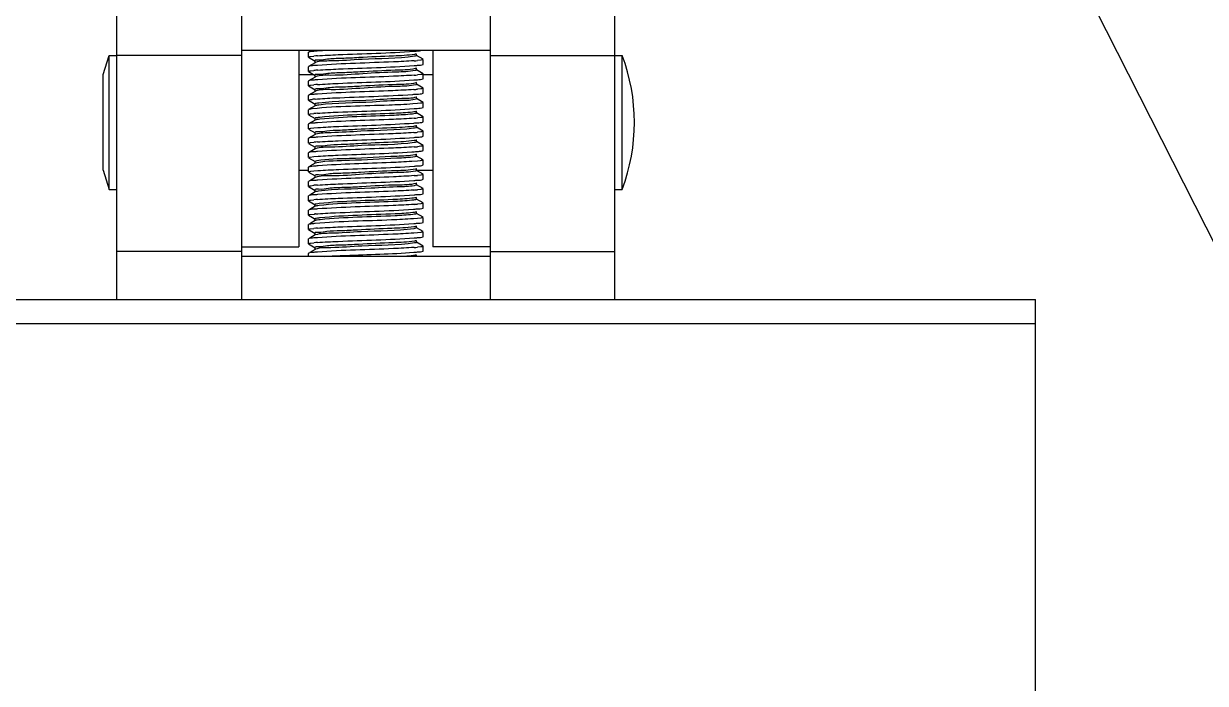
# Model space of a CAD drawing. Extents: x 1680110 to 2699828, y 269661 to 891349.
# Drawn here: x 2394258 to 2394820, y 722673 to 722987 of the extents above; entities that cross this region are included whole.
import ezdxf

# ---------------------------------------------------------------- set-up
doc = ezdxf.new("R2010")
doc.units = 0
doc.header["$LTSCALE"] = 1000
doc.header["$MEASUREMENT"] = 0
doc.layers.add('02___PRT_ALL_AXES', color=7, linetype='Continuous')

msp = doc.modelspace()

# ---------------------------------------------------------------- linework, layer by layer
at = {"color": 7, "linetype": 'Continuous'}
for p, q in [((2394302.23, 722855.78), (2394302.23, 722994.66)), ((2394361.42, 722994.66), (2394361.42, 722855.78)), ((2394479.81, 722994.66), (2394479.81, 722855.78)), ((2394539, 722994.66), (2394539, 722855.78)), ((2394479.81, 722974.17), (2394361.42, 722974.17)), ((2394388.74, 722974.17), (2394388.74, 722880.82)), ((2394393.36, 722973.41), (2394393.29, 722973.34)), ((2394393.29, 722971.06), (2394393.29, 722973.34)), ((2394394.66, 722974.17), (2394393.93, 722973.75)), ((2394452.49, 722974.17), (2394452.49, 722880.82)), ((2394361.42, 722971.89), (2394302.23, 722971.89)), ((2394393.36, 722970.99), (2394396.52, 722969.16)), ((2394396.52, 722968.41), (2394393.36, 722966.58)), ((2394394.38, 722971.37), (2394395.98, 722971.55)), ((2394396.45, 722969.24), (2394396.45, 722968.33)), ((2394396.61, 722968.46), (2394396.52, 722968.41)), ((2394447.87, 722970), (2394444.7, 722971.83)), ((2394444.78, 722971.74), (2394444.78, 722972.66)), ((2394446.83, 722969.61), (2394445.24, 722969.44)), ((2394447.93, 722967.65), (2394447.93, 722969.92)), ((2394479.81, 722971.89), (2394539, 722971.89)), ((2394393.36, 722966.58), (2394393.29, 722966.51)), ((2394393.29, 722964.23), (2394393.29, 722966.51)), ((2394393.36, 722964.16), (2394396.52, 722962.33)), ((2394394.43, 722964.55), (2394395.97, 722964.72)), ((2394396.45, 722962.41), (2394396.45, 722961.5)), ((2394444.7, 722965.74), (2394444.17, 722965.58)), ((2394447.87, 722963.17), (2394444.7, 722965)), ((2394444.78, 722964.91), (2394444.78, 722965.83)), ((2394446.83, 722962.78), (2394445.24, 722962.61)), ((2394447.87, 722967.57), (2394447.93, 722967.65)), ((2394447.93, 722960.82), (2394447.93, 722963.09)), ((2394393.36, 722959.75), (2394393.29, 722959.68)), ((2394393.29, 722957.4), (2394393.29, 722959.68)), ((2394396.52, 722961.58), (2394393.36, 722959.75)), ((2394393.36, 722957.33), (2394396.52, 722955.5)), ((2394394.39, 722957.71), (2394395.98, 722957.89)), ((2394396.61, 722961.63), (2394396.52, 722961.58)), ((2394444.7, 722958.91), (2394444.41, 722958.8)), ((2394447.87, 722956.34), (2394444.7, 722958.17)), ((2394444.78, 722958.08), (2394444.78, 722959)), ((2394447.87, 722960.74), (2394447.93, 722960.82)), ((2394393.36, 722952.92), (2394393.29, 722952.85)), ((2394393.29, 722950.57), (2394393.29, 722952.85)), ((2394396.52, 722954.75), (2394393.36, 722952.92)), ((2394396.45, 722955.58), (2394396.45, 722954.67)), ((2394396.59, 722954.79), (2394396.52, 722954.75)), ((2394444.7, 722952.08), (2394444.59, 722952.03)), ((2394447.87, 722949.51), (2394444.7, 722951.34)), ((2394444.78, 722951.26), (2394444.78, 722952.17)), ((2394446.8, 722955.95), (2394445.25, 722955.78)), ((2394447.87, 722953.91), (2394447.93, 722953.99)), ((2394447.93, 722953.99), (2394447.93, 722956.26)), ((2394393.29, 722943.74), (2394393.29, 722946.02)), ((2394393.36, 722946.09), (2394393.35, 722946.09)), ((2394393.36, 722950.5), (2394396.52, 722948.67)), ((2394396.52, 722947.92), (2394393.36, 722946.09)), ((2394396.5, 722948.82), (2394396.45, 722948.75)), ((2394396.45, 722948.75), (2394396.45, 722947.84)), ((2394445.28, 722948.95), (2394442.95, 722948.77)), ((2394444.78, 722944.43), (2394444.78, 722945.34)), ((2394446.67, 722949.1), (2394445.28, 722948.95)), ((2394447.87, 722947.08), (2394447.93, 722947.16)), ((2394447.93, 722947.16), (2394447.93, 722949.43)), ((2394393.36, 722943.67), (2394396.52, 722941.84)), ((2394396.52, 722941.09), (2394393.36, 722939.26)), ((2394394.39, 722944.05), (2394395.98, 722944.23)), ((2394396.45, 722941.92), (2394396.45, 722941.01)), ((2394396.6, 722941.13), (2394396.52, 722941.09)), ((2394447.87, 722942.68), (2394444.7, 722944.51)), ((2394446.85, 722942.3), (2394445.24, 722942.12)), ((2394447.87, 722940.25), (2394447.93, 722940.33)), ((2394447.93, 722940.33), (2394447.93, 722942.6)), ((2394393.36, 722939.26), (2394393.29, 722939.19)), ((2394393.29, 722936.91), (2394393.29, 722939.19)), ((2394393.36, 722936.84), (2394396.52, 722935.01)), ((2394396.52, 722934.26), (2394393.36, 722932.43)), ((2394394.44, 722937.23), (2394395.96, 722937.4)), ((2394395.96, 722937.4), (2394397.84, 722937.55)), ((2394396.45, 722935.09), (2394396.45, 722934.18)), ((2394396.72, 722934.34), (2394396.52, 722934.26)), ((2394447.87, 722935.85), (2394444.7, 722937.68)), ((2394444.78, 722937.6), (2394444.78, 722938.51)), ((2394446.8, 722935.46), (2394445.26, 722935.29)), ((2394447.93, 722933.5), (2394447.93, 722935.77)), ((2394393.36, 722932.43), (2394393.29, 722932.36)), ((2394393.29, 722930.08), (2394393.29, 722932.36)), ((2394393.36, 722930.01), (2394396.52, 722928.18)), ((2394394.39, 722930.39), (2394395.98, 722930.57)), ((2394447.87, 722929.02), (2394444.7, 722930.85)), ((2394444.78, 722930.77), (2394444.78, 722931.68)), ((2394446.84, 722928.64), (2394445.24, 722928.46)), ((2394447.87, 722933.42), (2394447.93, 722933.5)), ((2394447.93, 722926.67), (2394447.93, 722928.94)), ((2394393.36, 722925.6), (2394393.29, 722925.53)), ((2394393.29, 722923.25), (2394393.29, 722925.53)), ((2394396.52, 722927.43), (2394393.36, 722925.6)), ((2394393.36, 722923.18), (2394396.52, 722921.35)), ((2394393.74, 722923.45), (2394394.23, 722923.54)), ((2394394.23, 722923.54), (2394395.9, 722923.73)), ((2394395.9, 722923.73), (2394397.91, 722923.89)), ((2394396.45, 722928.26), (2394396.45, 722927.35)), ((2394396.64, 722927.49), (2394396.52, 722927.43)), ((2394447.87, 722922.19), (2394444.7, 722924.02)), ((2394444.78, 722923.94), (2394444.78, 722924.85)), ((2394447.87, 722926.59), (2394447.93, 722926.67)), ((2394393.36, 722918.77), (2394393.29, 722918.7)), ((2394393.29, 722916.42), (2394393.29, 722918.7)), ((2394396.52, 722920.6), (2394393.93, 722919.11)), ((2394397.28, 722921.72), (2394396.45, 722921.43)), ((2394396.45, 722921.43), (2394396.45, 722920.52)), ((2394396.6, 722920.64), (2394396.52, 722920.6)), ((2394397.28, 722920.81), (2394396.63, 722920.65)), ((2394445.29, 722921.63), (2394442.48, 722921.41)), ((2394444.7, 722917.93), (2394444.27, 722917.79)), ((2394447.87, 722915.36), (2394444.7, 722917.19)), ((2394444.78, 722917.11), (2394444.78, 722918.02)), ((2394446.57, 722921.77), (2394445.29, 722921.63)), ((2394447.87, 722919.76), (2394447.93, 722919.84)), ((2394447.93, 722919.84), (2394447.93, 722922.11)), ((2394393.36, 722911.94), (2394393.29, 722911.87)), ((2394393.29, 722909.59), (2394393.29, 722911.87)), ((2394393.36, 722916.35), (2394396.52, 722914.52)), ((2394396.52, 722913.77), (2394393.93, 722912.28)), ((2394394.44, 722916.74), (2394395.97, 722916.91)), ((2394395.97, 722916.91), (2394397.8, 722917.06)), ((2394396.45, 722914.6), (2394396.45, 722913.69)), ((2394396.6, 722913.81), (2394396.52, 722913.77)), ((2394446.84, 722914.97), (2394445.24, 722914.8)), ((2394447.87, 722912.93), (2394447.93, 722913.01)), ((2394447.93, 722913.01), (2394447.93, 722915.28)), ((2394393.36, 722909.52), (2394396.52, 722907.69)), ((2394396.52, 722906.94), (2394393.93, 722905.45)), ((2394394.4, 722909.9), (2394395.98, 722910.08)), ((2394396.45, 722907.77), (2394396.45, 722906.86)), ((2394396.58, 722906.97), (2394396.52, 722906.94)), ((2394444.7, 722911.1), (2394444.49, 722911.02)), ((2394447.87, 722908.53), (2394444.7, 722910.36)), ((2394444.78, 722910.28), (2394444.78, 722911.19)), ((2394446.8, 722908.14), (2394445.25, 722907.97)), ((2394447.87, 722906.1), (2394447.93, 722906.18)), ((2394447.93, 722906.18), (2394447.93, 722908.45)), ((2394393.36, 722905.11), (2394393.29, 722905.04)), ((2394393.29, 722902.76), (2394393.29, 722905.04)), ((2394393.36, 722902.69), (2394396.52, 722900.86)), ((2394394.39, 722903.07), (2394395.98, 722903.25)), ((2394396.45, 722900.94), (2394396.45, 722900.03)), ((2394447.87, 722901.7), (2394444.7, 722903.53)), ((2394444.78, 722903.45), (2394444.78, 722904.36)), ((2394446.84, 722901.32), (2394445.25, 722901.14)), ((2394447.93, 722899.35), (2394447.93, 722901.62)), ((2394393.36, 722898.28), (2394393.29, 722898.21)), ((2394393.29, 722895.93), (2394393.29, 722898.21)), ((2394393.36, 722895.86), (2394395.21, 722894.79)), ((2394396.52, 722900.11), (2394393.93, 722898.62)), ((2394394.02, 722896.18), (2394396.16, 722896.43)), ((2394395.21, 722894.79), (2394396.52, 722894.03)), ((2394447.87, 722894.87), (2394444.7, 722896.7)), ((2394444.78, 722896.62), (2394444.78, 722897.53)), ((2394447.87, 722899.27), (2394447.93, 722899.35)), ((2394447.93, 722892.52), (2394447.93, 722894.79)), ((2394393.36, 722891.45), (2394393.29, 722891.38)), ((2394393.29, 722889.1), (2394393.29, 722891.38)), ((2394393.36, 722889.03), (2394396.52, 722887.2)), ((2394396.52, 722893.28), (2394393.93, 722891.79)), ((2394394.39, 722889.41), (2394395.98, 722889.59)), ((2394396.45, 722894.11), (2394396.45, 722893.2)), ((2394396.66, 722893.35), (2394396.52, 722893.28)), ((2394445.26, 722894.31), (2394443.27, 722894.15)), ((2394444.78, 722889.79), (2394443.45, 722889.42)), ((2394447.87, 722888.04), (2394444.7, 722889.87)), ((2394444.78, 722889.79), (2394444.78, 722890.7)), ((2394446.74, 722894.47), (2394445.26, 722894.31)), ((2394447.87, 722892.44), (2394447.93, 722892.52)), ((2394393.36, 722884.62), (2394393.29, 722884.55)), ((2394393.29, 722882.27), (2394393.29, 722884.55)), ((2394396.52, 722886.45), (2394393.93, 722884.96)), ((2394396.45, 722887.28), (2394396.45, 722886.37)), ((2394396.68, 722886.52), (2394396.52, 722886.45)), ((2394445.26, 722887.48), (2394443.42, 722887.33)), ((2394444.78, 722882.96), (2394444.78, 722883.87)), ((2394446.79, 722887.65), (2394445.26, 722887.48)), ((2394447.87, 722885.61), (2394447.93, 722885.69)), ((2394447.93, 722885.69), (2394447.93, 722887.96)), ((2394361.42, 722878.55), (2394302.23, 722878.55)), ((2394361.42, 722880.82), (2394388.74, 722880.82)), ((2394393.36, 722877.79), (2394393.29, 722877.72)), ((2394393.36, 722882.2), (2394396.52, 722880.37)), ((2394396.52, 722879.62), (2394393.93, 722878.13)), ((2394394.39, 722882.58), (2394395.98, 722882.76)), ((2394396.45, 722880.45), (2394396.45, 722879.54)), ((2394396.62, 722879.67), (2394396.52, 722879.62)), ((2394447.87, 722881.21), (2394444.7, 722883.04)), ((2394446.84, 722880.83), (2394445.24, 722880.65)), ((2394447.87, 722878.78), (2394447.93, 722878.86)), ((2394447.93, 722878.86), (2394447.93, 722881.13)), ((2394479.81, 722880.82), (2394452.49, 722880.82)), ((2394479.81, 722878.55), (2394539, 722878.55)), ((2394479.81, 722876.27), (2394361.42, 722876.27)), ((2394393.29, 722876.27), (2394393.29, 722877.72)), ((2394444.78, 722876.13), (2394444.78, 722877.04)), ((2392007.36, 722855.78), (2394739.34, 722855.78)), ((2394739.34, 722650.88), (2394739.34, 722855.78)), ((2392007.36, 722844.4), (2394739.34, 722844.4))]:
    msp.add_line(p, q, dxfattribs=at)
at = {"color": 4, "extrusion": (0.891649, 0.452728, 0), "elevation": 2462611.09}
msp.add_lwpolyline([(-439474.61, 0), (-439870.27, 0)], dxfattribs=at)
at = {"color": 7, "linetype": 'Continuous'}
msp.add_lwpolyline([(2394393.29, 722950.57), (2394393.31, 722950.61), (2394393.35, 722950.64)], dxfattribs=at)
for centre, radius, start, end in [((2394412.38, 722770.15), 204.34, 93.238, 94.1613), ((2394404.19, 722881.17), 90.75, 94.1727, 95.1894), ((2394397.04, 722967.35), 1.19, 109.3601, 111.1487), ((2394437.02, 723060.01), 90.95, 274.1682, 275.188), ((2394404.44, 722871.41), 93.69, 94.0881, 95.1847), ((2394437.01, 723053.31), 91.08, 274.1643, 275.1879), ((2394404.22, 722867.09), 91.17, 94.1613, 95.1879), ((2394400.43, 722902.44), 48.82, 95.0988, 96.2257), ((2394402.78, 722876.86), 74.5, 94.8031, 95.1477), ((2394436.81, 723048.83), 93.44, 274.0951, 275.1853), ((2394404.21, 722853.6), 91, 94.1674, 95.1877), ((2394437.09, 723031.92), 90.17, 274.192, 275.1887), ((2394397.37, 722932.18), 2.26, 105.5859, 106.8193), ((2394436.78, 723028.64), 93.73, 274.0851, 275.1865), ((2394404.18, 722840.32), 90.62, 94.1783, 95.1884), ((2394437.04, 723018.75), 90.67, 274.1768, 275.1882), ((2394394.59, 722919.62), 3.92, 102.4444, 103.4623), ((2394397.13, 722926.13), 1.44, 108.1266, 109.7482), ((2394397, 722919.66), 1.06, 110.1855, 112.0677), ((2394437.03, 723005.22), 90.79, 274.173, 275.1882), ((2394404.24, 722819.04), 91.41, 94.1542, 95.1877), ((2394436.85, 723000.54), 92.95, 274.1094, 275.1857), ((2394404.2, 722812.73), 90.89, 94.1697, 95.1886), ((2394436.99, 722992.01), 91.24, 274.1566, 275.1902), ((2394403, 722819.6), 77.13, 94.7246, 95.0909), ((2394404.19, 722799.18), 90.78, 94.1732, 95.1883), ((2394402.86, 722816.71), 75.47, 94.7859, 95.0934), ((2394397.25, 722884.78), 1.83, 106.7203, 108.1322), ((2394404.2, 722792.3), 90.83, 94.1718, 95.1882), ((2394397.06, 722878.5), 1.25, 109.0401, 110.7872), ((2394437.05, 722970.87), 90.6, 274.1785, 275.1887)]:
    msp.add_arc(centre, radius, start, end, dxfattribs=at)
for points, knots in [([(2394394.38, 722973.65), (2394394.16, 722973.61), (2394393.82, 722973.55), (2394393.47, 722973.48), (2394393.36, 722973.41)], [0, 0, 0, 0, 0.642327, 1, 1, 1, 1]), ([(2394397.56, 722973.95), (2394396.94, 722973.91), (2394395.88, 722973.82), (2394394.83, 722973.71), (2394394.38, 722973.65)], [0, 0, 0, 0, 0.57753, 1, 1, 1, 1]), ([(2394397.59, 722971.68), (2394400.88, 722971.92), (2394416.23, 722972.67), (2394431.6, 722972.97), (2394443.63, 722973.86)], [0, 0, 0, 0, 0.214973, 1, 1, 1, 1]), ([(2394443.63, 722973.86), (2394444.25, 722973.9), (2394445.31, 722973.99), (2394446.38, 722974.1), (2394446.82, 722974.17)], [0, 0, 0, 0, 0.576966, 1, 1, 1, 1]), ([(2394393.29, 722971.06), (2394393.29, 722971.17), (2394393.83, 722971.26), (2394394.11, 722971.33), (2394394.38, 722971.37)], [0, 0, 0, 0, 0.274813, 1, 1, 1, 1]), ([(2394443.87, 722972.36), (2394440.56, 722971.81), (2394431.67, 722971.53), (2394419.99, 722970.96), (2394409.74, 722970.37), (2394402.79, 722970.3), (2394399.57, 722969.4), (2394396.45, 722969.77), (2394396.45, 722969.24)], [0, 0, 0, 0, 0.211633, 0.559763, 0.732034, 0.873638, 0.966706, 1, 1, 1, 1]), ([(2394443.87, 722971.45), (2394435.62, 722970.08), (2394422.15, 722970.52), (2394406.59, 722969.01), (2394398.97, 722969.29), (2394396.65, 722968.47)], [0, 0, 0, 0, 0.529858, 0.843809, 1, 1, 1, 1]), ([(2394443.63, 722969.31), (2394440.33, 722969.06), (2394424.99, 722968.31), (2394409.61, 722968.02), (2394397.59, 722967.13)], [0, 0, 0, 0, 0.215086, 1, 1, 1, 1]), ([(2394444.7, 722972.57), (2394444.61, 722972.52), (2394444.33, 722972.44), (2394444.05, 722972.39), (2394443.87, 722972.36)], [0, 0, 0, 0, 0.370753, 1, 1, 1, 1]), ([(2394444.78, 722971.74), (2394444.78, 722971.65), (2394444.35, 722971.54), (2394444.1, 722971.48), (2394443.87, 722971.45)], [0, 0, 0, 0, 0.281911, 1, 1, 1, 1]), ([(2394447.93, 722969.92), (2394447.93, 722969.82), (2394447.39, 722969.73), (2394447.11, 722969.65), (2394446.83, 722969.61)], [0, 0, 0, 0, 0.274665, 1, 1, 1, 1]), ([(2394393.29, 722964.23), (2394393.29, 722964.34), (2394393.85, 722964.43), (2394394.15, 722964.51), (2394394.43, 722964.55)], [0, 0, 0, 0, 0.273956, 1, 1, 1, 1]), ([(2394397.59, 722967.13), (2394397.04, 722967.09), (2394395.65, 722966.91), (2394394.11, 722967.02), (2394393.36, 722966.58)], [0, 0, 0, 0, 0.388317, 1, 1, 1, 1]), ([(2394444.17, 722965.58), (2394441.02, 722964.95), (2394432.21, 722964.79), (2394420.58, 722964.15), (2394410.14, 722963.56), (2394402.99, 722963.49), (2394399.68, 722962.56), (2394396.45, 722962.96), (2394396.45, 722962.41)], [0, 0, 0, 0, 0.200978, 0.550039, 0.72537, 0.870267, 0.965801, 1, 1, 1, 1]), ([(2394444.17, 722964.67), (2394441.21, 722964.07), (2394432.86, 722963.88), (2394419.46, 722963.27), (2394406.78, 722962.14), (2394398.94, 722962.53), (2394396.61, 722961.63)], [0, 0, 0, 0, 0.189871, 0.522864, 0.842871, 1, 1, 1, 1]), ([(2394397.76, 722964.86), (2394401.06, 722965.1), (2394416.35, 722965.85), (2394431.66, 722966.15), (2394443.62, 722967.03)], [0, 0, 0, 0, 0.216548, 1, 1, 1, 1]), ([(2394443.62, 722962.47), (2394440.35, 722962.23), (2394425.06, 722961.49), (2394409.75, 722961.18), (2394397.76, 722960.31)], [0, 0, 0, 0, 0.21446, 1, 1, 1, 1]), ([(2394443.62, 722967.03), (2394444.18, 722967.07), (2394445.57, 722967.25), (2394447.11, 722967.14), (2394447.87, 722967.57)], [0, 0, 0, 0, 0.388352, 1, 1, 1, 1]), ([(2394444.78, 722964.91), (2394444.78, 722964.85), (2394444.5, 722964.74), (2394444.32, 722964.7), (2394444.17, 722964.67)], [0, 0, 0, 0, 0.293062, 1, 1, 1, 1]), ([(2394447.93, 722963.09), (2394447.93, 722962.99), (2394447.39, 722962.9), (2394447.11, 722962.82), (2394446.83, 722962.78)], [0, 0, 0, 0, 0.274631, 1, 1, 1, 1]), ([(2394393.29, 722957.4), (2394393.29, 722957.51), (2394393.83, 722957.6), (2394394.12, 722957.67), (2394394.39, 722957.71)], [0, 0, 0, 0, 0.274611, 1, 1, 1, 1]), ([(2394397.76, 722960.31), (2394397.19, 722960.27), (2394395.74, 722960.08), (2394394.14, 722960.2), (2394393.36, 722959.75)], [0, 0, 0, 0, 0.388791, 1, 1, 1, 1]), ([(2394444.41, 722958.8), (2394441.46, 722958.05), (2394432.7, 722958.09), (2394421.16, 722957.33), (2394410.55, 722956.75), (2394403.2, 722956.69), (2394399.79, 722955.72), (2394396.45, 722956.14), (2394396.45, 722955.58)], [0, 0, 0, 0, 0.189885, 0.539851, 0.718375, 0.866724, 0.964851, 1, 1, 1, 1]), ([(2394444.41, 722957.89), (2394441.62, 722957.18), (2394433.3, 722957.17), (2394419.89, 722956.45), (2394407, 722955.26), (2394398.94, 722955.76), (2394396.59, 722954.79)], [0, 0, 0, 0, 0.179839, 0.514541, 0.840936, 1, 1, 1, 1]), ([(2394397.61, 722958.02), (2394400.88, 722958.26), (2394416.18, 722959.01), (2394431.49, 722959.32), (2394443.48, 722960.19)], [0, 0, 0, 0, 0.214578, 1, 1, 1, 1]), ([(2394443.48, 722960.19), (2394444.05, 722960.23), (2394445.49, 722960.41), (2394447.09, 722960.29), (2394447.87, 722960.74)], [0, 0, 0, 0, 0.388746, 1, 1, 1, 1]), ([(2394444.78, 722958.08), (2394444.78, 722958.04), (2394444.62, 722957.95), (2394444.5, 722957.92), (2394444.41, 722957.89)], [0, 0, 0, 0, 0.311697, 1, 1, 1, 1]), ([(2394393.35, 722950.64), (2394393.52, 722950.75), (2394394.14, 722950.84), (2394394.73, 722950.93), (2394395.14, 722950.97)], [0, 0, 0, 0, 0.332223, 1, 1, 1, 1]), ([(2394397.61, 722953.47), (2394397.06, 722953.43), (2394395.66, 722953.25), (2394394.12, 722953.36), (2394393.36, 722952.92)], [0, 0, 0, 0, 0.388375, 1, 1, 1, 1]), ([(2394396.54, 722951.11), (2394399.65, 722951.37), (2394415.12, 722952.14), (2394430.61, 722952.47), (2394442.95, 722953.32)], [0, 0, 0, 0, 0.201424, 1, 1, 1, 1]), ([(2394443.48, 722955.63), (2394440.18, 722955.39), (2394424.89, 722954.65), (2394409.57, 722954.35), (2394397.61, 722953.47)], [0, 0, 0, 0, 0.216385, 1, 1, 1, 1]), ([(2394444.59, 722952.03), (2394442.43, 722951.26), (2394435.3, 722951.49), (2394420.03, 722950.1), (2394406.74, 722950.18), (2394398.27, 722949.18)], [0, 0, 0, 0, 0.147897, 0.44884, 1, 1, 1, 1]), ([(2394444.59, 722951.12), (2394442.43, 722950.35), (2394435.3, 722950.58), (2394420.03, 722949.19), (2394406.74, 722949.27), (2394398.27, 722948.27)], [0, 0, 0, 0, 0.147897, 0.44884, 1, 1, 1, 1]), ([(2394442.95, 722953.32), (2394443.59, 722953.36), (2394445.21, 722953.57), (2394446.99, 722953.41), (2394447.87, 722953.91)], [0, 0, 0, 0, 0.3901, 1, 1, 1, 1]), ([(2394444.78, 722951.26), (2394444.78, 722951.23), (2394444.71, 722951.16), (2394444.64, 722951.14), (2394444.59, 722951.12)], [0, 0, 0, 0, 0.344459, 1, 1, 1, 1]), ([(2394447.93, 722956.26), (2394447.93, 722956.15), (2394447.37, 722956.06), (2394447.08, 722955.99), (2394446.8, 722955.95)], [0, 0, 0, 0, 0.274034, 1, 1, 1, 1]), ([(2394395.14, 722946.42), (2394394.74, 722946.38), (2394394.15, 722946.29), (2394393.53, 722946.2), (2394393.36, 722946.09)], [0, 0, 0, 0, 0.662737, 1, 1, 1, 1]), ([(2394442.95, 722948.77), (2394439.2, 722948.51), (2394423.27, 722947.71), (2394407.26, 722947.76), (2394395.14, 722946.42)], [0, 0, 0, 0, 0.235466, 1, 1, 1, 1]), ([(2394398.27, 722949.18), (2394397.87, 722949.13), (2394397.29, 722949.03), (2394396.66, 722948.94), (2394396.5, 722948.82)], [0, 0, 0, 0, 0.669758, 1, 1, 1, 1]), ([(2394398.27, 722948.27), (2394397.88, 722948.22), (2394397.3, 722948.13), (2394396.7, 722948.03), (2394396.52, 722947.92)], [0, 0, 0, 0, 0.657474, 1, 1, 1, 1]), ([(2394397.6, 722944.36), (2394400.9, 722944.6), (2394416.26, 722945.35), (2394431.64, 722945.65), (2394443.68, 722946.54)], [0, 0, 0, 0, 0.215242, 1, 1, 1, 1]), ([(2394444.7, 722945.25), (2394444.52, 722945.14), (2394443.87, 722945.04), (2394443.25, 722944.94), (2394442.83, 722944.9)], [0, 0, 0, 0, 0.340422, 1, 1, 1, 1]), ([(2394443.68, 722946.54), (2394444.64, 722946.61), (2394446.01, 722946.8), (2394447.48, 722946.86), (2394447.87, 722947.08)], [0, 0, 0, 0, 0.686441, 1, 1, 1, 1]), ([(2394447.93, 722949.43), (2394447.93, 722949.31), (2394447.31, 722949.23), (2394446.99, 722949.14), (2394446.67, 722949.1)], [0, 0, 0, 0, 0.272185, 1, 1, 1, 1]), ([(2394393.29, 722943.74), (2394393.29, 722943.85), (2394393.83, 722943.94), (2394394.12, 722944.01), (2394394.39, 722944.05)], [0, 0, 0, 0, 0.274624, 1, 1, 1, 1]), ([(2394397.6, 722939.81), (2394397.04, 722939.77), (2394395.65, 722939.59), (2394394.11, 722939.7), (2394393.36, 722939.26)], [0, 0, 0, 0, 0.388324, 1, 1, 1, 1]), ([(2394398.76, 722942.4), (2394398.18, 722942.34), (2394397.63, 722942.17), (2394396.45, 722942.13), (2394396.45, 722941.92)], [0, 0, 0, 0, 0.733829, 1, 1, 1, 1]), ([(2394398.76, 722941.49), (2394398.3, 722941.44), (2394397.58, 722941.35), (2394396.85, 722941.23), (2394396.6, 722941.13)], [0, 0, 0, 0, 0.639986, 1, 1, 1, 1]), ([(2394443.68, 722941.99), (2394440.39, 722941.74), (2394425.03, 722940.99), (2394409.64, 722940.7), (2394397.6, 722939.81)], [0, 0, 0, 0, 0.214579, 1, 1, 1, 1]), ([(2394397.84, 722937.55), (2394401.13, 722937.79), (2394416.34, 722938.52), (2394431.57, 722938.83), (2394443.46, 722939.7)], [0, 0, 0, 0, 0.216665, 1, 1, 1, 1]), ([(2394442.83, 722944.9), (2394439.94, 722944.57), (2394425.24, 722943.76), (2394410.5, 722943.64), (2394398.76, 722942.4)], [0, 0, 0, 0, 0.198061, 1, 1, 1, 1]), ([(2394442.83, 722943.99), (2394439.94, 722943.65), (2394425.24, 722942.85), (2394410.5, 722942.73), (2394398.76, 722941.49)], [0, 0, 0, 0, 0.198061, 1, 1, 1, 1]), ([(2394444.78, 722944.43), (2394444.78, 722944.25), (2394443.79, 722944.18), (2394443.32, 722944.04), (2394442.83, 722943.99)], [0, 0, 0, 0, 0.268098, 1, 1, 1, 1]), ([(2394443.46, 722939.7), (2394444.03, 722939.74), (2394445.48, 722939.92), (2394447.08, 722939.8), (2394447.87, 722940.25)], [0, 0, 0, 0, 0.388811, 1, 1, 1, 1]), ([(2394447.93, 722942.6), (2394447.93, 722942.5), (2394447.4, 722942.41), (2394447.12, 722942.34), (2394446.85, 722942.3)], [0, 0, 0, 0, 0.274878, 1, 1, 1, 1]), ([(2394393.29, 722936.91), (2394393.29, 722937.02), (2394393.86, 722937.11), (2394394.15, 722937.19), (2394394.44, 722937.23)], [0, 0, 0, 0, 0.273818, 1, 1, 1, 1]), ([(2394443.28, 722938.12), (2394439.75, 722937.66), (2394430.77, 722937.29), (2394419.07, 722936.78), (2394409.11, 722936.19), (2394402.47, 722936.11), (2394399.41, 722935.26), (2394396.45, 722935.59), (2394396.45, 722935.09)], [0, 0, 0, 0, 0.22761, 0.574221, 0.741914, 0.878629, 0.968043, 1, 1, 1, 1]), ([(2394443.28, 722937.21), (2394435.01, 722936.14), (2394421.84, 722936.21), (2394406.43, 722934.99), (2394399.13, 722935.02), (2394396.76, 722934.36)], [0, 0, 0, 0, 0.53695, 0.84195, 1, 1, 1, 1]), ([(2394443.46, 722935.14), (2394440.19, 722934.91), (2394424.98, 722934.17), (2394409.75, 722933.85), (2394397.84, 722933)], [0, 0, 0, 0, 0.215624, 1, 1, 1, 1]), ([(2394444.7, 722938.42), (2394444.56, 722938.34), (2394444.07, 722938.24), (2394443.59, 722938.16), (2394443.28, 722938.12)], [0, 0, 0, 0, 0.350026, 1, 1, 1, 1]), ([(2394444.78, 722937.6), (2394444.78, 722937.45), (2394444.03, 722937.36), (2394443.66, 722937.26), (2394443.28, 722937.21)], [0, 0, 0, 0, 0.271855, 1, 1, 1, 1]), ([(2394447.93, 722935.77), (2394447.93, 722935.67), (2394447.38, 722935.57), (2394447.09, 722935.5), (2394446.8, 722935.46)], [0, 0, 0, 0, 0.274073, 1, 1, 1, 1]), ([(2394393.29, 722930.08), (2394393.29, 722930.19), (2394393.83, 722930.28), (2394394.11, 722930.35), (2394394.39, 722930.39)], [0, 0, 0, 0, 0.274761, 1, 1, 1, 1]), ([(2394397.84, 722933), (2394397.26, 722932.95), (2394395.79, 722932.77), (2394394.16, 722932.89), (2394393.36, 722932.43)], [0, 0, 0, 0, 0.389038, 1, 1, 1, 1]), ([(2394443.67, 722931.35), (2394440.27, 722930.83), (2394431.35, 722930.51), (2394419.66, 722929.97), (2394409.51, 722929.38), (2394402.67, 722929.31), (2394399.51, 722928.43), (2394396.45, 722928.78), (2394396.45, 722928.26)], [0, 0, 0, 0, 0.217609, 0.565188, 0.735745, 0.875515, 0.967209, 1, 1, 1, 1]), ([(2394443.67, 722930.43), (2394435.39, 722929.19), (2394422.02, 722929.48), (2394406.51, 722928.08), (2394399.01, 722928.26), (2394396.68, 722927.5)], [0, 0, 0, 0, 0.533152, 0.843726, 1, 1, 1, 1]), ([(2394397.58, 722930.7), (2394400.87, 722930.94), (2394416.23, 722931.69), (2394431.61, 722931.99), (2394443.65, 722932.88)], [0, 0, 0, 0, 0.214923, 1, 1, 1, 1]), ([(2394443.65, 722932.88), (2394444.2, 722932.92), (2394445.58, 722933.1), (2394447.11, 722932.99), (2394447.87, 722933.42)], [0, 0, 0, 0, 0.388274, 1, 1, 1, 1]), ([(2394444.7, 722931.59), (2394444.59, 722931.53), (2394444.24, 722931.44), (2394443.89, 722931.38), (2394443.67, 722931.35)], [0, 0, 0, 0, 0.36216, 1, 1, 1, 1]), ([(2394444.78, 722930.77), (2394444.78, 722930.66), (2394444.24, 722930.55), (2394443.95, 722930.48), (2394443.67, 722930.43)], [0, 0, 0, 0, 0.277453, 1, 1, 1, 1]), ([(2394447.93, 722928.94), (2394447.93, 722928.84), (2394447.4, 722928.75), (2394447.11, 722928.67), (2394446.84, 722928.64)], [0, 0, 0, 0, 0.274737, 1, 1, 1, 1]), ([(2394393.29, 722923.25), (2394393.29, 722923.3), (2394393.46, 722923.38), (2394393.58, 722923.41), (2394393.67, 722923.43)], [0, 0, 0, 0, 0.305836, 1, 1, 1, 1]), ([(2394397.58, 722926.15), (2394397.03, 722926.11), (2394395.64, 722925.93), (2394394.11, 722926.04), (2394393.36, 722925.6)], [0, 0, 0, 0, 0.38827, 1, 1, 1, 1]), ([(2394444, 722924.57), (2394441.18, 722924.07), (2394430.76, 722923.74), (2394415.25, 722922.65), (2394402.43, 722922.61), (2394397.28, 722921.72)], [0, 0, 0, 0, 0.183589, 0.665014, 1, 1, 1, 1]), ([(2394444, 722923.66), (2394441.18, 722923.15), (2394430.76, 722922.83), (2394415.25, 722921.74), (2394402.43, 722921.7), (2394397.28, 722920.81)], [0, 0, 0, 0, 0.183589, 0.665014, 1, 1, 1, 1]), ([(2394443.65, 722928.33), (2394440.35, 722928.08), (2394424.99, 722927.33), (2394409.61, 722927.04), (2394397.58, 722926.15)], [0, 0, 0, 0, 0.214963, 1, 1, 1, 1]), ([(2394397.91, 722923.89), (2394401.07, 722924.12), (2394415.93, 722924.84), (2394430.81, 722925.19), (2394442.48, 722925.97)], [0, 0, 0, 0, 0.213591, 1, 1, 1, 1]), ([(2394442.48, 722925.97), (2394443.27, 722926.02), (2394444.63, 722926.12), (2394445.99, 722926.25), (2394446.57, 722926.32)], [0, 0, 0, 0, 0.577535, 1, 1, 1, 1]), ([(2394444.7, 722924.76), (2394444.62, 722924.72), (2394444.39, 722924.65), (2394444.15, 722924.6), (2394444, 722924.57)], [0, 0, 0, 0, 0.377929, 1, 1, 1, 1]), ([(2394444.78, 722923.94), (2394444.78, 722923.86), (2394444.42, 722923.74), (2394444.2, 722923.69), (2394444, 722923.66)], [0, 0, 0, 0, 0.285964, 1, 1, 1, 1]), ([(2394446.57, 722926.32), (2394446.85, 722926.36), (2394447.29, 722926.43), (2394447.73, 722926.52), (2394447.87, 722926.59)], [0, 0, 0, 0, 0.651378, 1, 1, 1, 1]), ([(2394394.23, 722918.98), (2394394.04, 722918.96), (2394393.75, 722918.9), (2394393.45, 722918.83), (2394393.36, 722918.77)], [0, 0, 0, 0, 0.635427, 1, 1, 1, 1]), ([(2394397.91, 722919.34), (2394397.18, 722919.29), (2394395.95, 722919.19), (2394394.73, 722919.06), (2394394.23, 722918.98)], [0, 0, 0, 0, 0.589565, 1, 1, 1, 1]), ([(2394444.27, 722917.79), (2394441.21, 722917.11), (2394432.42, 722917.03), (2394420.82, 722916.35), (2394410.31, 722915.75), (2394403.08, 722915.69), (2394399.72, 722914.75), (2394396.45, 722915.15), (2394396.45, 722914.6)], [0, 0, 0, 0, 0.196362, 0.545808, 0.722466, 0.868796, 0.965406, 1, 1, 1, 1]), ([(2394397.8, 722917.06), (2394401.11, 722917.3), (2394416.39, 722918.04), (2394431.7, 722918.34), (2394443.64, 722919.22)], [0, 0, 0, 0, 0.217022, 1, 1, 1, 1]), ([(2394442.48, 722921.41), (2394439.16, 722921.19), (2394424.3, 722920.48), (2394409.42, 722920.16), (2394397.91, 722919.34)], [0, 0, 0, 0, 0.223698, 1, 1, 1, 1]), ([(2394443.64, 722919.22), (2394444.19, 722919.26), (2394445.58, 722919.44), (2394447.11, 722919.33), (2394447.87, 722919.76)], [0, 0, 0, 0, 0.3883, 1, 1, 1, 1]), ([(2394444.78, 722917.11), (2394444.78, 722917.05), (2394444.56, 722916.95), (2394444.4, 722916.91), (2394444.27, 722916.88)], [0, 0, 0, 0, 0.299709, 1, 1, 1, 1]), ([(2394447.93, 722922.11), (2394447.93, 722921.99), (2394447.25, 722921.91), (2394446.91, 722921.81), (2394446.57, 722921.77)], [0, 0, 0, 0, 0.270943, 1, 1, 1, 1]), ([(2394393.29, 722916.42), (2394393.29, 722916.53), (2394393.86, 722916.62), (2394394.15, 722916.7), (2394394.44, 722916.74)], [0, 0, 0, 0, 0.273819, 1, 1, 1, 1]), ([(2394397.8, 722912.5), (2394397.22, 722912.46), (2394395.76, 722912.27), (2394394.15, 722912.4), (2394393.36, 722911.94)], [0, 0, 0, 0, 0.388916, 1, 1, 1, 1]), ([(2394444.27, 722916.88), (2394441.39, 722916.24), (2394433.05, 722916.11), (2394419.64, 722915.47), (2394406.87, 722914.31), (2394398.94, 722914.75), (2394396.6, 722913.81)], [0, 0, 0, 0, 0.185738, 0.519498, 0.842156, 1, 1, 1, 1]), ([(2394397.62, 722910.21), (2394400.9, 722910.45), (2394416.2, 722911.2), (2394431.52, 722911.51), (2394443.51, 722912.38)], [0, 0, 0, 0, 0.214832, 1, 1, 1, 1]), ([(2394443.64, 722914.67), (2394440.37, 722914.42), (2394425.09, 722913.68), (2394409.79, 722913.37), (2394397.8, 722912.5)], [0, 0, 0, 0, 0.214119, 1, 1, 1, 1]), ([(2394443.51, 722912.38), (2394444.08, 722912.42), (2394445.51, 722912.6), (2394447.09, 722912.49), (2394447.87, 722912.93)], [0, 0, 0, 0, 0.388664, 1, 1, 1, 1]), ([(2394447.93, 722915.28), (2394447.93, 722915.18), (2394447.4, 722915.09), (2394447.11, 722915.01), (2394446.84, 722914.97)], [0, 0, 0, 0, 0.274706, 1, 1, 1, 1]), ([(2394393.29, 722909.59), (2394393.29, 722909.7), (2394393.83, 722909.79), (2394394.12, 722909.86), (2394394.4, 722909.9)], [0, 0, 0, 0, 0.274549, 1, 1, 1, 1]), ([(2394444.49, 722911.02), (2394441.64, 722910.18), (2394432.89, 722910.35), (2394421.4, 722909.52), (2394410.72, 722908.94), (2394403.28, 722908.89), (2394399.84, 722907.91), (2394396.44, 722908.34), (2394396.45, 722907.77)], [0, 0, 0, 0, 0.185079, 0.535416, 0.715326, 0.865179, 0.964437, 1, 1, 1, 1]), ([(2394398.02, 722907.25), (2394397.71, 722907.22), (2394397.23, 722907.14), (2394396.75, 722907.05), (2394396.58, 722906.97)], [0, 0, 0, 0, 0.629403, 1, 1, 1, 1]), ([(2394443.51, 722907.83), (2394440.21, 722907.59), (2394424.91, 722906.84), (2394409.6, 722906.54), (2394397.62, 722905.66)], [0, 0, 0, 0, 0.216056, 1, 1, 1, 1]), ([(2394444.49, 722910.11), (2394442.17, 722909.43), (2394434.9, 722909.48), (2394419.52, 722908.24), (2394406.33, 722908.31), (2394398.02, 722907.25)], [0, 0, 0, 0, 0.155968, 0.460055, 1, 1, 1, 1]), ([(2394443.61, 722905.56), (2394444.16, 722905.6), (2394445.56, 722905.78), (2394447.11, 722905.67), (2394447.87, 722906.1)], [0, 0, 0, 0, 0.388417, 1, 1, 1, 1]), ([(2394444.78, 722910.28), (2394444.78, 722910.24), (2394444.66, 722910.16), (2394444.56, 722910.13), (2394444.49, 722910.11)], [0, 0, 0, 0, 0.323224, 1, 1, 1, 1]), ([(2394447.93, 722908.45), (2394447.93, 722908.35), (2394447.38, 722908.26), (2394447.09, 722908.18), (2394446.8, 722908.14)], [0, 0, 0, 0, 0.274133, 1, 1, 1, 1]), ([(2394393.29, 722902.76), (2394393.29, 722902.87), (2394393.83, 722902.96), (2394394.11, 722903.03), (2394394.39, 722903.07)], [0, 0, 0, 0, 0.274716, 1, 1, 1, 1]), ([(2394397.62, 722905.66), (2394397.07, 722905.62), (2394395.67, 722905.44), (2394394.12, 722905.55), (2394393.36, 722905.11)], [0, 0, 0, 0, 0.38842, 1, 1, 1, 1]), ([(2394398.47, 722901.39), (2394397.97, 722901.33), (2394397.48, 722901.19), (2394396.45, 722901.13), (2394396.45, 722900.94)], [0, 0, 0, 0, 0.732395, 1, 1, 1, 1]), ([(2394398.47, 722900.48), (2394398.04, 722900.43), (2394397.39, 722900.33), (2394396.72, 722900.23), (2394396.52, 722900.11)], [0, 0, 0, 0, 0.660996, 1, 1, 1, 1]), ([(2394397.59, 722903.38), (2394400.88, 722903.62), (2394416.22, 722904.37), (2394431.58, 722904.67), (2394443.61, 722905.56)], [0, 0, 0, 0, 0.214926, 1, 1, 1, 1]), ([(2394443.61, 722901), (2394440.31, 722900.76), (2394424.97, 722900.01), (2394409.61, 722899.71), (2394397.59, 722898.83)], [0, 0, 0, 0, 0.215297, 1, 1, 1, 1]), ([(2394442.55, 722903.89), (2394439.55, 722903.56), (2394424.85, 722902.75), (2394410.1, 722902.69), (2394398.47, 722901.39)], [0, 0, 0, 0, 0.204834, 1, 1, 1, 1]), ([(2394442.55, 722902.97), (2394439.55, 722902.65), (2394424.85, 722901.84), (2394410.1, 722901.78), (2394398.47, 722900.48)], [0, 0, 0, 0, 0.204834, 1, 1, 1, 1]), ([(2394444.7, 722904.27), (2394444.49, 722904.15), (2394443.74, 722904.05), (2394443.03, 722903.94), (2394442.55, 722903.89)], [0, 0, 0, 0, 0.33573, 1, 1, 1, 1]), ([(2394444.78, 722903.45), (2394444.78, 722903.24), (2394443.64, 722903.2), (2394443.11, 722903.03), (2394442.55, 722902.97)], [0, 0, 0, 0, 0.266551, 1, 1, 1, 1]), ([(2394447.93, 722901.62), (2394447.93, 722901.52), (2394447.4, 722901.43), (2394447.12, 722901.35), (2394446.84, 722901.32)], [0, 0, 0, 0, 0.274768, 1, 1, 1, 1]), ([(2394393.29, 722895.93), (2394393.29, 722896.01), (2394393.63, 722896.1), (2394393.84, 722896.15), (2394394.02, 722896.18)], [0, 0, 0, 0, 0.283756, 1, 1, 1, 1]), ([(2394397.59, 722898.83), (2394397.04, 722898.79), (2394395.65, 722898.61), (2394394.11, 722898.72), (2394393.36, 722898.28)], [0, 0, 0, 0, 0.388325, 1, 1, 1, 1]), ([(2394398.98, 722894.61), (2394398.35, 722894.55), (2394397.75, 722894.36), (2394396.45, 722894.34), (2394396.45, 722894.11)], [0, 0, 0, 0, 0.733811, 1, 1, 1, 1]), ([(2394396.65, 722896.48), (2394399.81, 722896.74), (2394415.36, 722897.51), (2394430.92, 722897.82), (2394443.27, 722898.7)], [0, 0, 0, 0, 0.203955, 1, 1, 1, 1]), ([(2394443.03, 722897.11), (2394440.21, 722896.77), (2394425.51, 722895.97), (2394410.79, 722895.8), (2394398.98, 722894.61)], [0, 0, 0, 0, 0.193132, 1, 1, 1, 1]), ([(2394443.03, 722896.2), (2394440.21, 722895.86), (2394425.51, 722895.06), (2394410.79, 722894.89), (2394398.98, 722893.7)], [0, 0, 0, 0, 0.193132, 1, 1, 1, 1]), ([(2394444.7, 722897.44), (2394444.53, 722897.34), (2394443.96, 722897.24), (2394443.4, 722897.15), (2394443.03, 722897.11)], [0, 0, 0, 0, 0.344211, 1, 1, 1, 1]), ([(2394444.78, 722896.62), (2394444.78, 722896.45), (2394443.9, 722896.37), (2394443.47, 722896.25), (2394443.03, 722896.2)], [0, 0, 0, 0, 0.269494, 1, 1, 1, 1]), ([(2394443.27, 722898.7), (2394443.87, 722898.75), (2394445.38, 722898.94), (2394447.05, 722898.8), (2394447.87, 722899.27)], [0, 0, 0, 0, 0.389325, 1, 1, 1, 1]), ([(2394447.93, 722894.79), (2394447.93, 722894.68), (2394447.35, 722894.59), (2394447.04, 722894.51), (2394446.74, 722894.47)], [0, 0, 0, 0, 0.273224, 1, 1, 1, 1]), ([(2394393.29, 722889.1), (2394393.29, 722889.21), (2394393.83, 722889.3), (2394394.11, 722889.37), (2394394.39, 722889.41)], [0, 0, 0, 0, 0.274716, 1, 1, 1, 1]), ([(2394396.16, 722891.88), (2394395.52, 722891.82), (2394394.6, 722891.69), (2394393.62, 722891.61), (2394393.36, 722891.45)], [0, 0, 0, 0, 0.676519, 1, 1, 1, 1]), ([(2394443.45, 722890.33), (2394439.97, 722889.86), (2394431.02, 722889.5), (2394419.32, 722888.98), (2394409.28, 722888.39), (2394402.55, 722888.31), (2394399.45, 722887.45), (2394396.45, 722887.79), (2394396.45, 722887.28)], [0, 0, 0, 0, 0.223448, 0.570469, 0.739354, 0.877337, 0.967698, 1, 1, 1, 1]), ([(2394443.27, 722894.15), (2394439.8, 722893.9), (2394424.23, 722893.15), (2394408.63, 722892.93), (2394396.56, 722891.92)], [0, 0, 0, 0, 0.223177, 1, 1, 1, 1]), ([(2394398.98, 722893.7), (2394398.49, 722893.65), (2394397.72, 722893.56), (2394396.94, 722893.44), (2394396.66, 722893.35)], [0, 0, 0, 0, 0.629067, 1, 1, 1, 1]), ([(2394443.45, 722889.42), (2394435.17, 722888.28), (2394421.91, 722888.44), (2394406.45, 722887.15), (2394399.07, 722887.24), (2394396.72, 722886.53)], [0, 0, 0, 0, 0.535695, 0.843002, 1, 1, 1, 1]), ([(2394397.59, 722889.72), (2394400.85, 722889.96), (2394416.13, 722890.71), (2394431.43, 722891.02), (2394443.42, 722891.88)], [0, 0, 0, 0, 0.214107, 1, 1, 1, 1]), ([(2394443.42, 722891.88), (2394444, 722891.93), (2394445.46, 722892.11), (2394447.08, 722891.99), (2394447.87, 722892.44)], [0, 0, 0, 0, 0.388915, 1, 1, 1, 1]), ([(2394444.7, 722890.61), (2394444.57, 722890.54), (2394444.14, 722890.44), (2394443.72, 722890.37), (2394443.45, 722890.33)], [0, 0, 0, 0, 0.354774, 1, 1, 1, 1]), ([(2394397.59, 722885.17), (2394397.03, 722885.13), (2394395.65, 722884.95), (2394394.11, 722885.06), (2394393.36, 722884.62)], [0, 0, 0, 0, 0.388306, 1, 1, 1, 1]), ([(2394443.82, 722883.56), (2394440.48, 722883.02), (2394431.59, 722882.73), (2394419.9, 722882.17), (2394409.68, 722881.57), (2394402.75, 722881.51), (2394399.55, 722880.61), (2394396.45, 722880.98), (2394396.45, 722880.45)], [0, 0, 0, 0, 0.213276, 0.561257, 0.733056, 0.874156, 0.966845, 1, 1, 1, 1]), ([(2394443.42, 722887.33), (2394440.11, 722887.09), (2394424.83, 722886.35), (2394409.53, 722886.05), (2394397.59, 722885.17)], [0, 0, 0, 0, 0.217042, 1, 1, 1, 1]), ([(2394397.59, 722882.89), (2394400.88, 722883.13), (2394416.24, 722883.88), (2394431.62, 722884.18), (2394443.65, 722885.07)], [0, 0, 0, 0, 0.215063, 1, 1, 1, 1]), ([(2394443.65, 722885.07), (2394444.2, 722885.11), (2394445.58, 722885.29), (2394447.12, 722885.18), (2394447.87, 722885.61)], [0, 0, 0, 0, 0.388272, 1, 1, 1, 1]), ([(2394444.7, 722883.78), (2394444.61, 722883.73), (2394444.31, 722883.65), (2394444.01, 722883.59), (2394443.82, 722883.56)], [0, 0, 0, 0, 0.368275, 1, 1, 1, 1]), ([(2394447.93, 722887.96), (2394447.93, 722887.85), (2394447.37, 722887.76), (2394447.07, 722887.69), (2394446.79, 722887.65)], [0, 0, 0, 0, 0.273846, 1, 1, 1, 1]), ([(2394393.29, 722882.27), (2394393.29, 722882.38), (2394393.83, 722882.47), (2394394.11, 722882.54), (2394394.39, 722882.58)], [0, 0, 0, 0, 0.274703, 1, 1, 1, 1]), ([(2394397.59, 722878.34), (2394397.04, 722878.3), (2394395.65, 722878.12), (2394394.11, 722878.23), (2394393.36, 722877.79)], [0, 0, 0, 0, 0.388313, 1, 1, 1, 1]), ([(2394443.82, 722882.65), (2394435.56, 722881.32), (2394422.11, 722881.71), (2394406.57, 722880.23), (2394398.98, 722880.49), (2394396.65, 722879.68)], [0, 0, 0, 0, 0.530821, 0.84384, 1, 1, 1, 1]), ([(2394443.65, 722880.52), (2394440.36, 722880.27), (2394425, 722879.52), (2394409.62, 722879.23), (2394397.59, 722878.34)], [0, 0, 0, 0, 0.214886, 1, 1, 1, 1]), ([(2394400.84, 722876.27), (2394404.24, 722876.47), (2394418.46, 722877.12), (2394432.7, 722877.44), (2394443.5, 722878.23)], [0, 0, 0, 0, 0.23876, 1, 1, 1, 1]), ([(2394443.5, 722878.23), (2394444.07, 722878.27), (2394445.5, 722878.45), (2394447.09, 722878.34), (2394447.87, 722878.78)], [0, 0, 0, 0, 0.388729, 1, 1, 1, 1]), ([(2394444.78, 722882.96), (2394444.78, 722882.86), (2394444.32, 722882.75), (2394444.06, 722882.69), (2394443.82, 722882.65)], [0, 0, 0, 0, 0.280582, 1, 1, 1, 1]), ([(2394447.93, 722881.13), (2394447.93, 722881.03), (2394447.4, 722880.94), (2394447.12, 722880.86), (2394446.84, 722880.83)], [0, 0, 0, 0, 0.274788, 1, 1, 1, 1]), ([(2394444.12, 722876.78), (2394443.85, 722876.73), (2394442.16, 722876.49), (2394440.45, 722876.37), (2394439.02, 722876.27)], [0, 0, 0, 0, 0.161935, 1, 1, 1, 1]), ([(2394444.7, 722876.95), (2394444.64, 722876.91), (2394444.44, 722876.85), (2394444.25, 722876.81), (2394444.12, 722876.78)], [0, 0, 0, 0, 0.386043, 1, 1, 1, 1])]:
    msp.add_open_spline(points, degree=3, knots=knots, dxfattribs=at)
at = {"layer": '02___PRT_ALL_AXES', "color": 7, "linetype": 'Continuous'}
for p, q in [((2394393.29, 722971.06), (2394393.29, 722973.34)), ((2394295.72, 722962.78), (2394298.58, 722971.89)), ((2394298.58, 722908.14), (2394298.58, 722971.89)), ((2394298.58, 722971.89), (2394302.23, 722971.89)), ((2394447.93, 722967.65), (2394447.93, 722969.92)), ((2394539, 722971.89), (2394542.64, 722971.89)), ((2394542.64, 722908.14), (2394542.64, 722971.89)), ((2394295.72, 722917.25), (2394295.72, 722962.78)), ((2394388.74, 722962.78), (2394395.73, 722962.78)), ((2394393.29, 722964.23), (2394393.29, 722966.51)), ((2394447.93, 722960.82), (2394447.93, 722963.09)), ((2394447.93, 722962.78), (2394452.49, 722962.78)), ((2394393.29, 722957.4), (2394393.29, 722959.68)), ((2394393.29, 722950.57), (2394393.29, 722952.85)), ((2394447.93, 722953.99), (2394447.93, 722956.26)), ((2394393.29, 722943.74), (2394393.29, 722946.02)), ((2394447.93, 722947.16), (2394447.93, 722949.43)), ((2394447.93, 722940.33), (2394447.93, 722942.6)), ((2394393.29, 722936.91), (2394393.29, 722939.19)), ((2394447.93, 722933.5), (2394447.93, 722935.77)), ((2394393.29, 722930.08), (2394393.29, 722932.36)), ((2394447.93, 722926.67), (2394447.93, 722928.94)), ((2394393.29, 722923.25), (2394393.29, 722925.53)), ((2394295.72, 722917.25), (2394298.58, 722908.14)), ((2394388.74, 722917.25), (2394393.29, 722917.25)), ((2394393.29, 722916.42), (2394393.29, 722918.7)), ((2394444.7, 722917.25), (2394452.49, 722917.25)), ((2394447.93, 722919.84), (2394447.93, 722922.11)), ((2394393.29, 722909.59), (2394393.29, 722911.87)), ((2394447.93, 722913.01), (2394447.93, 722915.28)), ((2394298.58, 722908.14), (2394302.23, 722908.14)), ((2394447.93, 722906.18), (2394447.93, 722908.45)), ((2394539, 722908.14), (2394542.64, 722908.14)), ((2394393.29, 722902.76), (2394393.29, 722905.04)), ((2394447.93, 722899.35), (2394447.93, 722901.62)), ((2394393.29, 722895.93), (2394393.29, 722898.21)), ((2394447.93, 722892.52), (2394447.93, 722894.79)), ((2394393.29, 722889.1), (2394393.29, 722891.38)), ((2394393.29, 722882.27), (2394393.29, 722884.55)), ((2394447.93, 722885.69), (2394447.93, 722887.96)), ((2394447.93, 722878.86), (2394447.93, 722881.13)), ((2394393.29, 722876.27), (2394393.29, 722877.72))]:
    msp.add_line(p, q, dxfattribs=at)
msp.add_arc((2394457.34, 722940.02), 91.07, 339.5127, 20.4873, dxfattribs=at)

doc.saveas('drawing.dxf')
